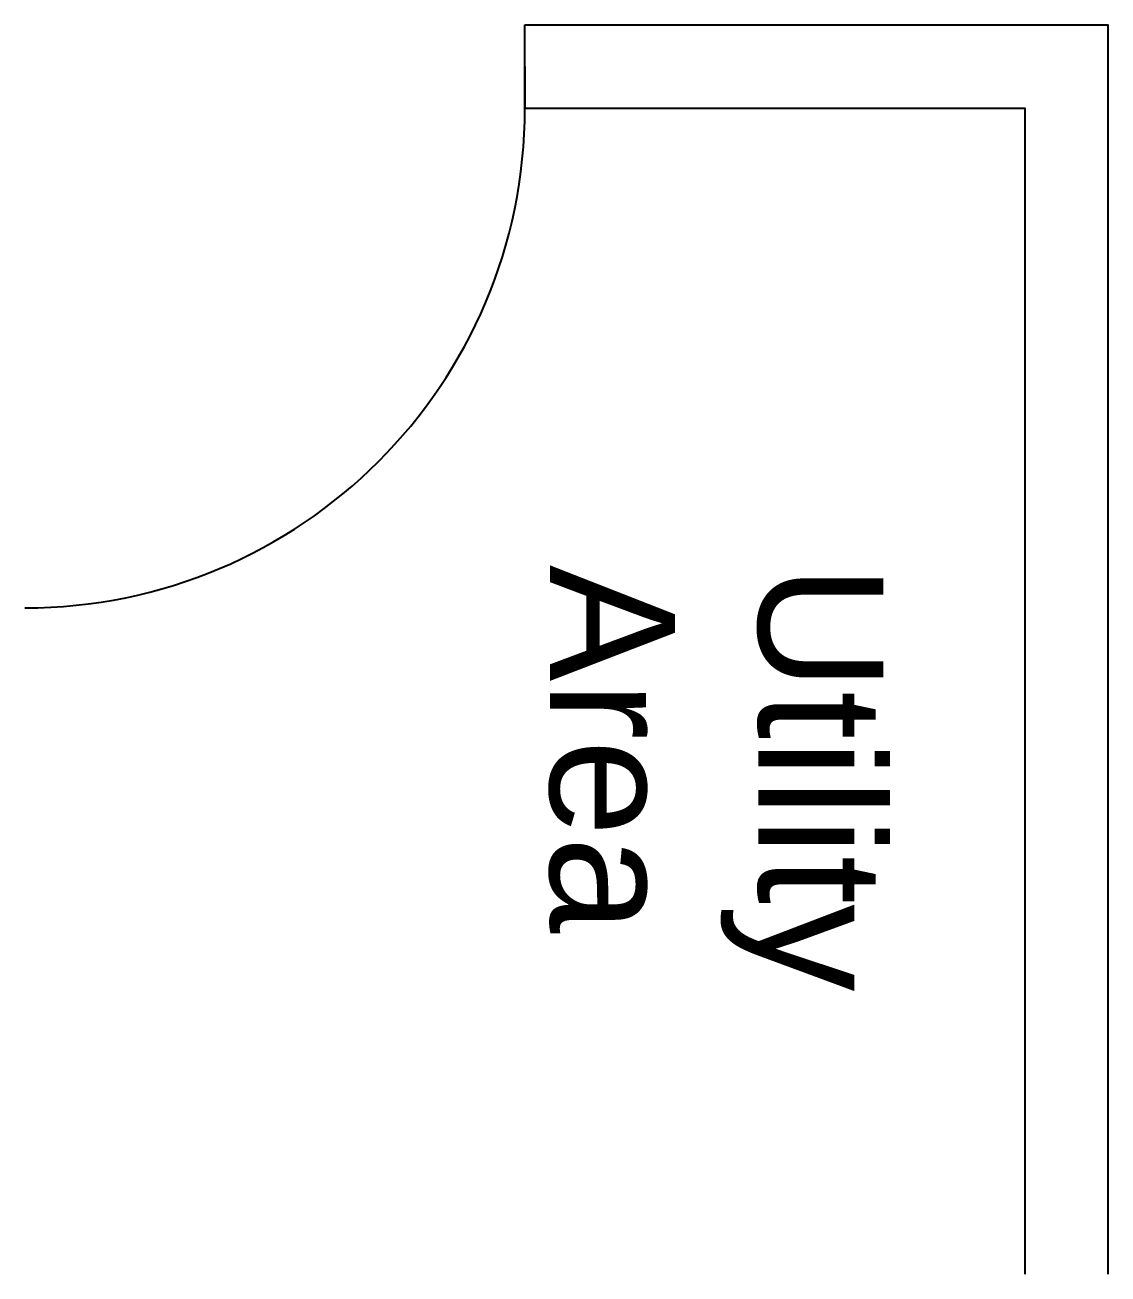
# Model space of a CAD drawing. Header units: metres. Extents: x 14 to 126, y -22 to 33.
# Drawn here: x 118.142 to 120.742, y -6.957 to -3.957 of the extents above; entities that cross this region are included whole.
import ezdxf

# ---------------------------------------------------------------- set-up
doc = ezdxf.new("R2010")
doc.units = ezdxf.units.M
doc.header["$MEASUREMENT"] = 0
doc.styles.get("Standard").update_dxf_attribs({"font": 'arial.ttf'})

msp = doc.modelspace()

# ---------------------------------------------------------------- linework, layer by layer
for p, q in [((119.3422, -4.1567), (119.3422, -3.9567)), ((119.3422, -4.0567), (119.3422, -4.1567))]:
    msp.add_line(p, q)
for points in [[(119.3422, -3.9567), (120.7422, -3.9567), (120.7422, -6.9567)], [(119.3422, -4.1567), (120.5422, -4.1567), (120.5422, -6.9567)]]:
    msp.add_lwpolyline(points)
msp.add_arc((118.1422, -4.1567), 1.2, 270, 0)

# ---------------------------------------------------------------- texts
at = {"insert": (120.2026, -5.2536), "char_height": 0.3, "attachment_point": 1, "rotation": 270}
msp.add_mtext_dynamic_manual_height_columns('Utility Area', width=1.606665, gutter_width=1, heights=[1.3569], dxfattribs=at)

doc.saveas('drawing.dxf')
